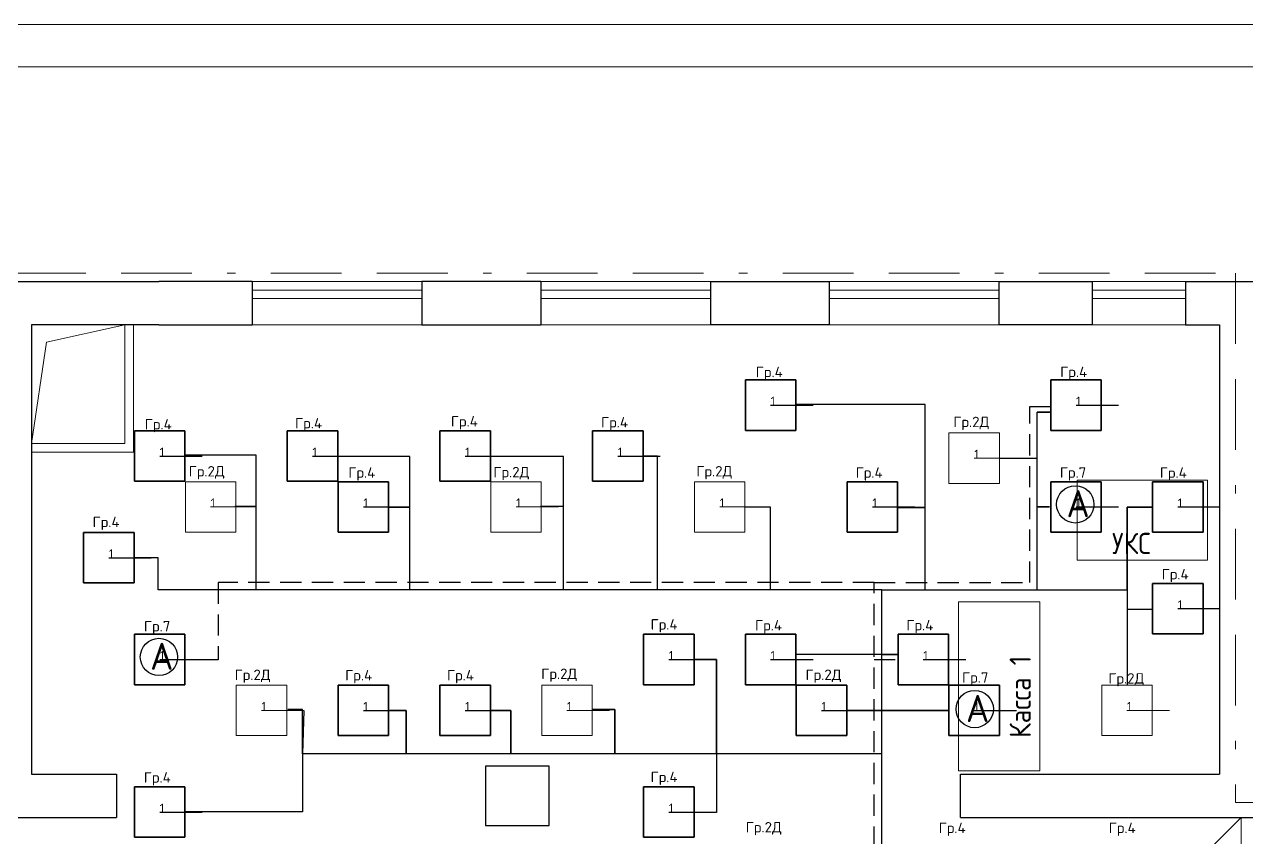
# Model space of a CAD drawing. Header units: metres. Extents: x -472 to 201, y -446 to -235.
# Drawn here: x -92.82 to -78.41, y -322.43 to -312.83 of the extents above; entities that cross this region are included whole.
import ezdxf

# ---------------------------------------------------------------- set-up
doc = ezdxf.new("R2010")
doc.units = ezdxf.units.M
doc.header["$MEASUREMENT"] = 0
doc.linetypes.add('( Border )', pattern=[1.751, 0.5, -0.25, 0.5, -0.25, 0.001, -0.25])
doc.linetypes.add('( Hidden )', pattern=[0.375, 0.25, -0.125])
for name, color, linetype, lineweight in [('_Электрика', 7, 'Continuous', 15), ('Level 50', 7, 'Continuous', 0), ('Level 63', 7, 'Continuous', 0)]:
    doc.layers.add(name, color=color, linetype=linetype, lineweight=lineweight)
for name, color, linetype in [('_ЭлектрикаОбъектыАнтоции', 7, 'Continuous'), ('DLXLUM', 220, 'Continuous'), ('DLXLUMEX', 220, 'Continuous')]:
    doc.layers.add(name, color=color, linetype=linetype)
doc.styles.add('GOSI', font='GENISO.ttf', dxfattribs={"height": 0.25})
doc.styles.get("Standard").update_dxf_attribs({"font": 'txt.shx'})

# ---------------------------------------------------------------- blocks, each defined once
blk = doc.blocks.new('*U168')
for p, q in [((297.5, 297.5), (-297.5, 297.5)), ((-297.5, 297.5), (-297.5, -297.5)), ((-297.5, 297.5), (-297.5, -297.5)), ((-297.5, -297.5), (-297.5, 297.5)), ((-297.5, 297.5), (-297.5, 297.5)), ((297.5, 297.5), (-297.5, 297.5)), ((-297.5, 297.5), (-297.5, 297.5)), ((-297.5, 297.5), (297.5, 297.5)), ((-297.5, -297.5), (-297.5, 297.5)), ((-297.5, 297.5), (297.5, 297.5)), ((297.5, -297.5), (297.5, 297.5)), ((297.5, 297.5), (297.5, 297.5)), ((297.5, -297.5), (297.5, 297.5)), ((297.5, 297.5), (297.5, 297.5)), ((297.5, 297.5), (297.5, -297.5)), ((297.5, 297.5), (297.5, -297.5)), ((-297.5, -297.5), (297.5, -297.5)), ((-297.5, -297.5), (-297.5, -297.5)), ((-297.5, -297.5), (297.5, -297.5)), ((297.5, -297.5), (-297.5, -297.5)), ((-297.5, -297.5), (-297.5, -297.5)), ((297.5, -297.5), (-297.5, -297.5)), ((297.5, -297.5), (297.5, -297.5)), ((297.5, -297.5), (297.5, -297.5))]:
    blk.add_line(p, q)
at = {"color": 1}
blk.add_line((0, 0), (500, 0), dxfattribs=at)
at = {"layer": 'DLXLUMEX', "color": 7}
blk.add_text('1', height=100, dxfattribs=at).set_placement((0, 0))
blk = doc.blocks.new('*U169')
for p, q in [((297.5, 297.5), (-297.5, 297.5)), ((-297.5, 297.5), (-297.5, -297.5)), ((-297.5, 297.5), (-297.5, -297.5)), ((-297.5, -297.5), (-297.5, 297.5)), ((-297.5, 297.5), (-297.5, 297.5)), ((297.5, 297.5), (-297.5, 297.5)), ((-297.5, 297.5), (-297.5, 297.5)), ((-297.5, 297.5), (297.5, 297.5)), ((-297.5, -297.5), (-297.5, 297.5)), ((-297.5, 297.5), (297.5, 297.5)), ((297.5, -297.5), (297.5, 297.5)), ((297.5, 297.5), (297.5, 297.5)), ((297.5, -297.5), (297.5, 297.5)), ((297.5, 297.5), (297.5, 297.5)), ((297.5, 297.5), (297.5, -297.5)), ((297.5, 297.5), (297.5, -297.5)), ((-297.5, -297.5), (297.5, -297.5)), ((-297.5, -297.5), (-297.5, -297.5)), ((-297.5, -297.5), (297.5, -297.5)), ((297.5, -297.5), (-297.5, -297.5)), ((-297.5, -297.5), (-297.5, -297.5)), ((297.5, -297.5), (-297.5, -297.5)), ((297.5, -297.5), (297.5, -297.5)), ((297.5, -297.5), (297.5, -297.5))]:
    blk.add_line(p, q)
at = {"color": 1}
blk.add_line((0, 0), (500, 0), dxfattribs=at)
at = {"layer": 'DLXLUMEX', "color": 7}
blk.add_text('1', height=100, dxfattribs=at).set_placement((0, 0))
blk = doc.blocks.new('*U170')
for p, q in [((297.5, 297.5), (-297.5, 297.5)), ((-297.5, 297.5), (-297.5, -297.5)), ((-297.5, 297.5), (-297.5, -297.5)), ((-297.5, -297.5), (-297.5, 297.5)), ((-297.5, 297.5), (-297.5, 297.5)), ((297.5, 297.5), (-297.5, 297.5)), ((-297.5, 297.5), (-297.5, 297.5)), ((-297.5, 297.5), (297.5, 297.5)), ((-297.5, -297.5), (-297.5, 297.5)), ((-297.5, 297.5), (297.5, 297.5)), ((297.5, -297.5), (297.5, 297.5)), ((297.5, 297.5), (297.5, 297.5)), ((297.5, -297.5), (297.5, 297.5)), ((297.5, 297.5), (297.5, 297.5)), ((297.5, 297.5), (297.5, -297.5)), ((297.5, 297.5), (297.5, -297.5)), ((-297.5, -297.5), (297.5, -297.5)), ((-297.5, -297.5), (-297.5, -297.5)), ((-297.5, -297.5), (297.5, -297.5)), ((297.5, -297.5), (-297.5, -297.5)), ((-297.5, -297.5), (-297.5, -297.5)), ((297.5, -297.5), (-297.5, -297.5)), ((297.5, -297.5), (297.5, -297.5)), ((297.5, -297.5), (297.5, -297.5))]:
    blk.add_line(p, q)
at = {"color": 1}
blk.add_line((0, 0), (500, 0), dxfattribs=at)
at = {"layer": 'DLXLUMEX', "color": 7}
blk.add_text('1', height=100, dxfattribs=at).set_placement((0, 0))
blk = doc.blocks.new('*U171')
for p, q in [((297.5, 297.5), (-297.5, 297.5)), ((-297.5, 297.5), (-297.5, -297.5)), ((-297.5, 297.5), (-297.5, -297.5)), ((-297.5, -297.5), (-297.5, 297.5)), ((-297.5, 297.5), (-297.5, 297.5)), ((297.5, 297.5), (-297.5, 297.5)), ((-297.5, 297.5), (-297.5, 297.5)), ((-297.5, 297.5), (297.5, 297.5)), ((-297.5, -297.5), (-297.5, 297.5)), ((-297.5, 297.5), (297.5, 297.5)), ((297.5, -297.5), (297.5, 297.5)), ((297.5, 297.5), (297.5, 297.5)), ((297.5, -297.5), (297.5, 297.5)), ((297.5, 297.5), (297.5, 297.5)), ((297.5, 297.5), (297.5, -297.5)), ((297.5, 297.5), (297.5, -297.5)), ((-297.5, -297.5), (297.5, -297.5)), ((-297.5, -297.5), (-297.5, -297.5)), ((-297.5, -297.5), (297.5, -297.5)), ((297.5, -297.5), (-297.5, -297.5)), ((-297.5, -297.5), (-297.5, -297.5)), ((297.5, -297.5), (-297.5, -297.5)), ((297.5, -297.5), (297.5, -297.5)), ((297.5, -297.5), (297.5, -297.5))]:
    blk.add_line(p, q)
at = {"color": 1}
blk.add_line((0, 0), (500, 0), dxfattribs=at)
at = {"layer": 'DLXLUMEX', "color": 7}
blk.add_text('1', height=100, dxfattribs=at).set_placement((0, 0))
blk = doc.blocks.new('*U172')
for p, q in [((297.5, 297.5), (-297.5, 297.5)), ((-297.5, 297.5), (-297.5, -297.5)), ((-297.5, 297.5), (-297.5, -297.5)), ((-297.5, -297.5), (-297.5, 297.5)), ((-297.5, 297.5), (-297.5, 297.5)), ((297.5, 297.5), (-297.5, 297.5)), ((-297.5, 297.5), (-297.5, 297.5)), ((-297.5, 297.5), (297.5, 297.5)), ((-297.5, -297.5), (-297.5, 297.5)), ((-297.5, 297.5), (297.5, 297.5)), ((297.5, -297.5), (297.5, 297.5)), ((297.5, 297.5), (297.5, 297.5)), ((297.5, -297.5), (297.5, 297.5)), ((297.5, 297.5), (297.5, 297.5)), ((297.5, 297.5), (297.5, -297.5)), ((297.5, 297.5), (297.5, -297.5)), ((-297.5, -297.5), (297.5, -297.5)), ((-297.5, -297.5), (-297.5, -297.5)), ((-297.5, -297.5), (297.5, -297.5)), ((297.5, -297.5), (-297.5, -297.5)), ((-297.5, -297.5), (-297.5, -297.5)), ((297.5, -297.5), (-297.5, -297.5)), ((297.5, -297.5), (297.5, -297.5)), ((297.5, -297.5), (297.5, -297.5))]:
    blk.add_line(p, q)
at = {"color": 1}
blk.add_line((0, 0), (500, 0), dxfattribs=at)
at = {"layer": 'DLXLUMEX', "color": 7}
blk.add_text('1', height=100, dxfattribs=at).set_placement((0, 0))
blk = doc.blocks.new('*U173')
for p, q in [((297.5, 297.5), (-297.5, 297.5)), ((-297.5, 297.5), (-297.5, -297.5)), ((-297.5, 297.5), (-297.5, -297.5)), ((-297.5, -297.5), (-297.5, 297.5)), ((-297.5, 297.5), (-297.5, 297.5)), ((297.5, 297.5), (-297.5, 297.5)), ((-297.5, 297.5), (-297.5, 297.5)), ((-297.5, 297.5), (297.5, 297.5)), ((-297.5, -297.5), (-297.5, 297.5)), ((-297.5, 297.5), (297.5, 297.5)), ((297.5, -297.5), (297.5, 297.5)), ((297.5, 297.5), (297.5, 297.5)), ((297.5, -297.5), (297.5, 297.5)), ((297.5, 297.5), (297.5, 297.5)), ((297.5, 297.5), (297.5, -297.5)), ((297.5, 297.5), (297.5, -297.5)), ((-297.5, -297.5), (297.5, -297.5)), ((-297.5, -297.5), (-297.5, -297.5)), ((-297.5, -297.5), (297.5, -297.5)), ((297.5, -297.5), (-297.5, -297.5)), ((-297.5, -297.5), (-297.5, -297.5)), ((297.5, -297.5), (-297.5, -297.5)), ((297.5, -297.5), (297.5, -297.5)), ((297.5, -297.5), (297.5, -297.5))]:
    blk.add_line(p, q)
at = {"color": 1}
blk.add_line((0, 0), (500, 0), dxfattribs=at)
at = {"layer": 'DLXLUMEX', "color": 7}
blk.add_text('1', height=100, dxfattribs=at).set_placement((0, 0))
blk = doc.blocks.new('*U174')
for p, q in [((297.5, 297.5), (-297.5, 297.5)), ((-297.5, 297.5), (-297.5, -297.5)), ((-297.5, 297.5), (-297.5, -297.5)), ((-297.5, -297.5), (-297.5, 297.5)), ((-297.5, 297.5), (-297.5, 297.5)), ((297.5, 297.5), (-297.5, 297.5)), ((-297.5, 297.5), (-297.5, 297.5)), ((-297.5, 297.5), (297.5, 297.5)), ((-297.5, -297.5), (-297.5, 297.5)), ((-297.5, 297.5), (297.5, 297.5)), ((297.5, -297.5), (297.5, 297.5)), ((297.5, 297.5), (297.5, 297.5)), ((297.5, -297.5), (297.5, 297.5)), ((297.5, 297.5), (297.5, 297.5)), ((297.5, 297.5), (297.5, -297.5)), ((297.5, 297.5), (297.5, -297.5)), ((-297.5, -297.5), (297.5, -297.5)), ((-297.5, -297.5), (-297.5, -297.5)), ((-297.5, -297.5), (297.5, -297.5)), ((297.5, -297.5), (-297.5, -297.5)), ((-297.5, -297.5), (-297.5, -297.5)), ((297.5, -297.5), (-297.5, -297.5)), ((297.5, -297.5), (297.5, -297.5)), ((297.5, -297.5), (297.5, -297.5))]:
    blk.add_line(p, q)
at = {"color": 1}
blk.add_line((0, 0), (500, 0), dxfattribs=at)
at = {"layer": 'DLXLUMEX', "color": 7}
blk.add_text('1', height=100, dxfattribs=at).set_placement((0, 0))
blk = doc.blocks.new('*U175')
for p, q in [((297.5, 297.5), (-297.5, 297.5)), ((-297.5, 297.5), (-297.5, -297.5)), ((-297.5, 297.5), (-297.5, -297.5)), ((-297.5, -297.5), (-297.5, 297.5)), ((-297.5, 297.5), (-297.5, 297.5)), ((297.5, 297.5), (-297.5, 297.5)), ((-297.5, 297.5), (-297.5, 297.5)), ((-297.5, 297.5), (297.5, 297.5)), ((-297.5, -297.5), (-297.5, 297.5)), ((-297.5, 297.5), (297.5, 297.5)), ((297.5, -297.5), (297.5, 297.5)), ((297.5, 297.5), (297.5, 297.5)), ((297.5, -297.5), (297.5, 297.5)), ((297.5, 297.5), (297.5, 297.5)), ((297.5, 297.5), (297.5, -297.5)), ((297.5, 297.5), (297.5, -297.5)), ((-297.5, -297.5), (297.5, -297.5)), ((-297.5, -297.5), (-297.5, -297.5)), ((-297.5, -297.5), (297.5, -297.5)), ((297.5, -297.5), (-297.5, -297.5)), ((-297.5, -297.5), (-297.5, -297.5)), ((297.5, -297.5), (-297.5, -297.5)), ((297.5, -297.5), (297.5, -297.5)), ((297.5, -297.5), (297.5, -297.5))]:
    blk.add_line(p, q)
at = {"color": 1}
blk.add_line((0, 0), (500, 0), dxfattribs=at)
at = {"layer": 'DLXLUMEX', "color": 7}
blk.add_text('1', height=100, dxfattribs=at).set_placement((0, 0))
blk = doc.blocks.new('*U177')
for p, q in [((297.5, 297.5), (-297.5, 297.5)), ((-297.5, 297.5), (-297.5, -297.5)), ((-297.5, 297.5), (-297.5, -297.5)), ((-297.5, -297.5), (-297.5, 297.5)), ((-297.5, 297.5), (-297.5, 297.5)), ((297.5, 297.5), (-297.5, 297.5)), ((-297.5, 297.5), (-297.5, 297.5)), ((-297.5, 297.5), (297.5, 297.5)), ((-297.5, -297.5), (-297.5, 297.5)), ((-297.5, 297.5), (297.5, 297.5)), ((297.5, -297.5), (297.5, 297.5)), ((297.5, 297.5), (297.5, 297.5)), ((297.5, -297.5), (297.5, 297.5)), ((297.5, 297.5), (297.5, 297.5)), ((297.5, 297.5), (297.5, -297.5)), ((297.5, 297.5), (297.5, -297.5)), ((-297.5, -297.5), (297.5, -297.5)), ((-297.5, -297.5), (-297.5, -297.5)), ((-297.5, -297.5), (297.5, -297.5)), ((297.5, -297.5), (-297.5, -297.5)), ((-297.5, -297.5), (-297.5, -297.5)), ((297.5, -297.5), (-297.5, -297.5)), ((297.5, -297.5), (297.5, -297.5)), ((297.5, -297.5), (297.5, -297.5))]:
    blk.add_line(p, q)
at = {"color": 1}
blk.add_line((0, 0), (500, 0), dxfattribs=at)
at = {"layer": 'DLXLUMEX', "color": 7}
blk.add_text('1', height=100, dxfattribs=at).set_placement((0, 0))
blk = doc.blocks.new('*U178')
for p, q in [((297.5, 297.5), (-297.5, 297.5)), ((-297.5, 297.5), (-297.5, -297.5)), ((-297.5, 297.5), (-297.5, -297.5)), ((-297.5, -297.5), (-297.5, 297.5)), ((-297.5, 297.5), (-297.5, 297.5)), ((297.5, 297.5), (-297.5, 297.5)), ((-297.5, 297.5), (-297.5, 297.5)), ((-297.5, 297.5), (297.5, 297.5)), ((-297.5, -297.5), (-297.5, 297.5)), ((-297.5, 297.5), (297.5, 297.5)), ((297.5, -297.5), (297.5, 297.5)), ((297.5, 297.5), (297.5, 297.5)), ((297.5, -297.5), (297.5, 297.5)), ((297.5, 297.5), (297.5, 297.5)), ((297.5, 297.5), (297.5, -297.5)), ((297.5, 297.5), (297.5, -297.5)), ((-297.5, -297.5), (297.5, -297.5)), ((-297.5, -297.5), (-297.5, -297.5)), ((-297.5, -297.5), (297.5, -297.5)), ((297.5, -297.5), (-297.5, -297.5)), ((-297.5, -297.5), (-297.5, -297.5)), ((297.5, -297.5), (-297.5, -297.5)), ((297.5, -297.5), (297.5, -297.5)), ((297.5, -297.5), (297.5, -297.5))]:
    blk.add_line(p, q)
at = {"color": 1}
blk.add_line((0, 0), (500, 0), dxfattribs=at)
at = {"layer": 'DLXLUMEX', "color": 7}
blk.add_text('1', height=100, dxfattribs=at).set_placement((0, 0))
blk = doc.blocks.new('*U180')
for p, q in [((297.5, 297.5), (-297.5, 297.5)), ((-297.5, 297.5), (-297.5, -297.5)), ((-297.5, 297.5), (-297.5, -297.5)), ((-297.5, -297.5), (-297.5, 297.5)), ((-297.5, 297.5), (-297.5, 297.5)), ((297.5, 297.5), (-297.5, 297.5)), ((-297.5, 297.5), (-297.5, 297.5)), ((-297.5, 297.5), (297.5, 297.5)), ((-297.5, -297.5), (-297.5, 297.5)), ((-297.5, 297.5), (297.5, 297.5)), ((297.5, -297.5), (297.5, 297.5)), ((297.5, 297.5), (297.5, 297.5)), ((297.5, -297.5), (297.5, 297.5)), ((297.5, 297.5), (297.5, 297.5)), ((297.5, 297.5), (297.5, -297.5)), ((297.5, 297.5), (297.5, -297.5)), ((-297.5, -297.5), (297.5, -297.5)), ((-297.5, -297.5), (-297.5, -297.5)), ((-297.5, -297.5), (297.5, -297.5)), ((297.5, -297.5), (-297.5, -297.5)), ((-297.5, -297.5), (-297.5, -297.5)), ((297.5, -297.5), (-297.5, -297.5)), ((297.5, -297.5), (297.5, -297.5)), ((297.5, -297.5), (297.5, -297.5))]:
    blk.add_line(p, q)
at = {"color": 1}
blk.add_line((0, 0), (500, 0), dxfattribs=at)
at = {"layer": 'DLXLUMEX', "color": 7}
blk.add_text('1', height=100, dxfattribs=at).set_placement((0, 0))
blk = doc.blocks.new('*U181')
for p, q in [((297.5, 297.5), (-297.5, 297.5)), ((-297.5, 297.5), (-297.5, -297.5)), ((-297.5, 297.5), (-297.5, -297.5)), ((-297.5, -297.5), (-297.5, 297.5)), ((-297.5, 297.5), (-297.5, 297.5)), ((297.5, 297.5), (-297.5, 297.5)), ((-297.5, 297.5), (-297.5, 297.5)), ((-297.5, 297.5), (297.5, 297.5)), ((-297.5, -297.5), (-297.5, 297.5)), ((-297.5, 297.5), (297.5, 297.5)), ((297.5, -297.5), (297.5, 297.5)), ((297.5, 297.5), (297.5, 297.5)), ((297.5, -297.5), (297.5, 297.5)), ((297.5, 297.5), (297.5, 297.5)), ((297.5, 297.5), (297.5, -297.5)), ((297.5, 297.5), (297.5, -297.5)), ((-297.5, -297.5), (297.5, -297.5)), ((-297.5, -297.5), (-297.5, -297.5)), ((-297.5, -297.5), (297.5, -297.5)), ((297.5, -297.5), (-297.5, -297.5)), ((-297.5, -297.5), (-297.5, -297.5)), ((297.5, -297.5), (-297.5, -297.5)), ((297.5, -297.5), (297.5, -297.5)), ((297.5, -297.5), (297.5, -297.5))]:
    blk.add_line(p, q)
at = {"color": 1}
blk.add_line((0, 0), (500, 0), dxfattribs=at)
at = {"layer": 'DLXLUMEX', "color": 7}
blk.add_text('1', height=100, dxfattribs=at).set_placement((0, 0))
blk = doc.blocks.new('*U182')
for p, q in [((297.5, 297.5), (-297.5, 297.5)), ((-297.5, 297.5), (-297.5, -297.5)), ((-297.5, 297.5), (-297.5, -297.5)), ((-297.5, -297.5), (-297.5, 297.5)), ((-297.5, 297.5), (-297.5, 297.5)), ((297.5, 297.5), (-297.5, 297.5)), ((-297.5, 297.5), (-297.5, 297.5)), ((-297.5, 297.5), (297.5, 297.5)), ((-297.5, -297.5), (-297.5, 297.5)), ((-297.5, 297.5), (297.5, 297.5)), ((297.5, -297.5), (297.5, 297.5)), ((297.5, 297.5), (297.5, 297.5)), ((297.5, -297.5), (297.5, 297.5)), ((297.5, 297.5), (297.5, 297.5)), ((297.5, 297.5), (297.5, -297.5)), ((297.5, 297.5), (297.5, -297.5)), ((-297.5, -297.5), (297.5, -297.5)), ((-297.5, -297.5), (-297.5, -297.5)), ((-297.5, -297.5), (297.5, -297.5)), ((297.5, -297.5), (-297.5, -297.5)), ((-297.5, -297.5), (-297.5, -297.5)), ((297.5, -297.5), (-297.5, -297.5)), ((297.5, -297.5), (297.5, -297.5)), ((297.5, -297.5), (297.5, -297.5))]:
    blk.add_line(p, q)
at = {"color": 1}
blk.add_line((0, 0), (500, 0), dxfattribs=at)
at = {"layer": 'DLXLUMEX', "color": 7}
blk.add_text('1', height=100, dxfattribs=at).set_placement((0, 0))
blk = doc.blocks.new('*U183')
for p, q in [((297.5, 297.5), (-297.5, 297.5)), ((-297.5, 297.5), (-297.5, -297.5)), ((-297.5, 297.5), (-297.5, -297.5)), ((-297.5, -297.5), (-297.5, 297.5)), ((-297.5, 297.5), (-297.5, 297.5)), ((297.5, 297.5), (-297.5, 297.5)), ((-297.5, 297.5), (-297.5, 297.5)), ((-297.5, 297.5), (297.5, 297.5)), ((-297.5, -297.5), (-297.5, 297.5)), ((-297.5, 297.5), (297.5, 297.5)), ((297.5, -297.5), (297.5, 297.5)), ((297.5, 297.5), (297.5, 297.5)), ((297.5, -297.5), (297.5, 297.5)), ((297.5, 297.5), (297.5, 297.5)), ((297.5, 297.5), (297.5, -297.5)), ((297.5, 297.5), (297.5, -297.5)), ((-297.5, -297.5), (297.5, -297.5)), ((-297.5, -297.5), (-297.5, -297.5)), ((-297.5, -297.5), (297.5, -297.5)), ((297.5, -297.5), (-297.5, -297.5)), ((-297.5, -297.5), (-297.5, -297.5)), ((297.5, -297.5), (-297.5, -297.5)), ((297.5, -297.5), (297.5, -297.5)), ((297.5, -297.5), (297.5, -297.5))]:
    blk.add_line(p, q)
at = {"color": 1}
blk.add_line((0, 0), (500, 0), dxfattribs=at)
at = {"layer": 'DLXLUMEX', "color": 7}
blk.add_text('1', height=100, dxfattribs=at).set_placement((0, 0))
blk = doc.blocks.new('*U185')
for p, q in [((297.5, 297.5), (-297.5, 297.5)), ((-297.5, 297.5), (-297.5, -297.5)), ((-297.5, 297.5), (-297.5, -297.5)), ((-297.5, -297.5), (-297.5, 297.5)), ((-297.5, 297.5), (-297.5, 297.5)), ((297.5, 297.5), (-297.5, 297.5)), ((-297.5, 297.5), (-297.5, 297.5)), ((-297.5, 297.5), (297.5, 297.5)), ((-297.5, -297.5), (-297.5, 297.5)), ((-297.5, 297.5), (297.5, 297.5)), ((297.5, -297.5), (297.5, 297.5)), ((297.5, 297.5), (297.5, 297.5)), ((297.5, -297.5), (297.5, 297.5)), ((297.5, 297.5), (297.5, 297.5)), ((297.5, 297.5), (297.5, -297.5)), ((297.5, 297.5), (297.5, -297.5)), ((-297.5, -297.5), (297.5, -297.5)), ((-297.5, -297.5), (-297.5, -297.5)), ((-297.5, -297.5), (297.5, -297.5)), ((297.5, -297.5), (-297.5, -297.5)), ((-297.5, -297.5), (-297.5, -297.5)), ((297.5, -297.5), (-297.5, -297.5)), ((297.5, -297.5), (297.5, -297.5)), ((297.5, -297.5), (297.5, -297.5))]:
    blk.add_line(p, q)
at = {"color": 1}
blk.add_line((0, 0), (500, 0), dxfattribs=at)
at = {"layer": 'DLXLUMEX', "color": 7}
blk.add_text('1', height=100, dxfattribs=at).set_placement((0, 0))
blk = doc.blocks.new('*U186')
for p, q in [((297.5, 297.5), (-297.5, 297.5)), ((-297.5, 297.5), (-297.5, -297.5)), ((-297.5, 297.5), (-297.5, -297.5)), ((-297.5, -297.5), (-297.5, 297.5)), ((-297.5, 297.5), (-297.5, 297.5)), ((297.5, 297.5), (-297.5, 297.5)), ((-297.5, 297.5), (-297.5, 297.5)), ((-297.5, 297.5), (297.5, 297.5)), ((-297.5, -297.5), (-297.5, 297.5)), ((-297.5, 297.5), (297.5, 297.5)), ((297.5, -297.5), (297.5, 297.5)), ((297.5, 297.5), (297.5, 297.5)), ((297.5, -297.5), (297.5, 297.5)), ((297.5, 297.5), (297.5, 297.5)), ((297.5, 297.5), (297.5, -297.5)), ((297.5, 297.5), (297.5, -297.5)), ((-297.5, -297.5), (297.5, -297.5)), ((-297.5, -297.5), (-297.5, -297.5)), ((-297.5, -297.5), (297.5, -297.5)), ((297.5, -297.5), (-297.5, -297.5)), ((-297.5, -297.5), (-297.5, -297.5)), ((297.5, -297.5), (-297.5, -297.5)), ((297.5, -297.5), (297.5, -297.5)), ((297.5, -297.5), (297.5, -297.5))]:
    blk.add_line(p, q)
at = {"color": 1}
blk.add_line((0, 0), (500, 0), dxfattribs=at)
at = {"layer": 'DLXLUMEX', "color": 7}
blk.add_text('1', height=100, dxfattribs=at).set_placement((0, 0))
blk = doc.blocks.new('*U188')
for p, q in [((297.5, 297.5), (-297.5, 297.5)), ((-297.5, 297.5), (-297.5, -297.5)), ((-297.5, 297.5), (-297.5, -297.5)), ((-297.5, -297.5), (-297.5, 297.5)), ((-297.5, 297.5), (-297.5, 297.5)), ((297.5, 297.5), (-297.5, 297.5)), ((-297.5, 297.5), (-297.5, 297.5)), ((-297.5, 297.5), (297.5, 297.5)), ((-297.5, -297.5), (-297.5, 297.5)), ((-297.5, 297.5), (297.5, 297.5)), ((297.5, -297.5), (297.5, 297.5)), ((297.5, 297.5), (297.5, 297.5)), ((297.5, -297.5), (297.5, 297.5)), ((297.5, 297.5), (297.5, 297.5)), ((297.5, 297.5), (297.5, -297.5)), ((297.5, 297.5), (297.5, -297.5)), ((-297.5, -297.5), (297.5, -297.5)), ((-297.5, -297.5), (-297.5, -297.5)), ((-297.5, -297.5), (297.5, -297.5)), ((297.5, -297.5), (-297.5, -297.5)), ((-297.5, -297.5), (-297.5, -297.5)), ((297.5, -297.5), (-297.5, -297.5)), ((297.5, -297.5), (297.5, -297.5)), ((297.5, -297.5), (297.5, -297.5))]:
    blk.add_line(p, q)
at = {"color": 1}
blk.add_line((0, 0), (500, 0), dxfattribs=at)
at = {"layer": 'DLXLUMEX', "color": 7}
blk.add_text('1', height=100, dxfattribs=at).set_placement((0, 0))
blk = doc.blocks.new('*U189')
for p, q in [((297.5, 297.5), (-297.5, 297.5)), ((-297.5, 297.5), (-297.5, -297.5)), ((-297.5, 297.5), (-297.5, -297.5)), ((-297.5, -297.5), (-297.5, 297.5)), ((-297.5, 297.5), (-297.5, 297.5)), ((297.5, 297.5), (-297.5, 297.5)), ((-297.5, 297.5), (-297.5, 297.5)), ((-297.5, 297.5), (297.5, 297.5)), ((-297.5, -297.5), (-297.5, 297.5)), ((-297.5, 297.5), (297.5, 297.5)), ((297.5, -297.5), (297.5, 297.5)), ((297.5, 297.5), (297.5, 297.5)), ((297.5, -297.5), (297.5, 297.5)), ((297.5, 297.5), (297.5, 297.5)), ((297.5, 297.5), (297.5, -297.5)), ((297.5, 297.5), (297.5, -297.5)), ((-297.5, -297.5), (297.5, -297.5)), ((-297.5, -297.5), (-297.5, -297.5)), ((-297.5, -297.5), (297.5, -297.5)), ((297.5, -297.5), (-297.5, -297.5)), ((-297.5, -297.5), (-297.5, -297.5)), ((297.5, -297.5), (-297.5, -297.5)), ((297.5, -297.5), (297.5, -297.5)), ((297.5, -297.5), (297.5, -297.5))]:
    blk.add_line(p, q)
at = {"color": 1}
blk.add_line((0, 0), (500, 0), dxfattribs=at)
at = {"layer": 'DLXLUMEX', "color": 7}
blk.add_text('1', height=100, dxfattribs=at).set_placement((0, 0))
blk = doc.blocks.new('*U194')
for p, q in [((297.5, 297.5), (-297.5, 297.5)), ((-297.5, 297.5), (-297.5, -297.5)), ((-297.5, 297.5), (-297.5, -297.5)), ((-297.5, -297.5), (-297.5, 297.5)), ((-297.5, 297.5), (-297.5, 297.5)), ((297.5, 297.5), (-297.5, 297.5)), ((-297.5, 297.5), (-297.5, 297.5)), ((-297.5, 297.5), (297.5, 297.5)), ((-297.5, -297.5), (-297.5, 297.5)), ((-297.5, 297.5), (297.5, 297.5)), ((297.5, -297.5), (297.5, 297.5)), ((297.5, 297.5), (297.5, 297.5)), ((297.5, -297.5), (297.5, 297.5)), ((297.5, 297.5), (297.5, 297.5)), ((297.5, 297.5), (297.5, -297.5)), ((297.5, 297.5), (297.5, -297.5)), ((-297.5, -297.5), (297.5, -297.5)), ((-297.5, -297.5), (-297.5, -297.5)), ((-297.5, -297.5), (297.5, -297.5)), ((297.5, -297.5), (-297.5, -297.5)), ((-297.5, -297.5), (-297.5, -297.5)), ((297.5, -297.5), (-297.5, -297.5)), ((297.5, -297.5), (297.5, -297.5)), ((297.5, -297.5), (297.5, -297.5))]:
    blk.add_line(p, q)
at = {"color": 1}
blk.add_line((0, 0), (500, 0), dxfattribs=at)
at = {"layer": 'DLXLUMEX', "color": 7}
blk.add_text('1', height=100, dxfattribs=at).set_placement((0, 0))
blk = doc.blocks.new('*U195')
for p, q in [((297.5, 297.5), (-297.5, 297.5)), ((-297.5, 297.5), (-297.5, -297.5)), ((-297.5, 297.5), (-297.5, -297.5)), ((-297.5, -297.5), (-297.5, 297.5)), ((-297.5, 297.5), (-297.5, 297.5)), ((297.5, 297.5), (-297.5, 297.5)), ((-297.5, 297.5), (-297.5, 297.5)), ((-297.5, 297.5), (297.5, 297.5)), ((-297.5, -297.5), (-297.5, 297.5)), ((-297.5, 297.5), (297.5, 297.5)), ((297.5, -297.5), (297.5, 297.5)), ((297.5, 297.5), (297.5, 297.5)), ((297.5, -297.5), (297.5, 297.5)), ((297.5, 297.5), (297.5, 297.5)), ((297.5, 297.5), (297.5, -297.5)), ((297.5, 297.5), (297.5, -297.5)), ((-297.5, -297.5), (297.5, -297.5)), ((-297.5, -297.5), (-297.5, -297.5)), ((-297.5, -297.5), (297.5, -297.5)), ((297.5, -297.5), (-297.5, -297.5)), ((-297.5, -297.5), (-297.5, -297.5)), ((297.5, -297.5), (-297.5, -297.5)), ((297.5, -297.5), (297.5, -297.5)), ((297.5, -297.5), (297.5, -297.5))]:
    blk.add_line(p, q)
at = {"color": 1}
blk.add_line((0, 0), (500, 0), dxfattribs=at)
at = {"layer": 'DLXLUMEX', "color": 7}
blk.add_text('1', height=100, dxfattribs=at).set_placement((0, 0))
blk = doc.blocks.new('*U196')
for p, q in [((297.5, 297.5), (-297.5, 297.5)), ((-297.5, 297.5), (-297.5, -297.5)), ((-297.5, 297.5), (-297.5, -297.5)), ((-297.5, -297.5), (-297.5, 297.5)), ((-297.5, 297.5), (-297.5, 297.5)), ((297.5, 297.5), (-297.5, 297.5)), ((-297.5, 297.5), (-297.5, 297.5)), ((-297.5, 297.5), (297.5, 297.5)), ((-297.5, -297.5), (-297.5, 297.5)), ((-297.5, 297.5), (297.5, 297.5)), ((297.5, -297.5), (297.5, 297.5)), ((297.5, 297.5), (297.5, 297.5)), ((297.5, -297.5), (297.5, 297.5)), ((297.5, 297.5), (297.5, 297.5)), ((297.5, 297.5), (297.5, -297.5)), ((297.5, 297.5), (297.5, -297.5)), ((-297.5, -297.5), (297.5, -297.5)), ((-297.5, -297.5), (-297.5, -297.5)), ((-297.5, -297.5), (297.5, -297.5)), ((297.5, -297.5), (-297.5, -297.5)), ((-297.5, -297.5), (-297.5, -297.5)), ((297.5, -297.5), (-297.5, -297.5)), ((297.5, -297.5), (297.5, -297.5)), ((297.5, -297.5), (297.5, -297.5))]:
    blk.add_line(p, q)
at = {"color": 1}
blk.add_line((0, 0), (500, 0), dxfattribs=at)
at = {"layer": 'DLXLUMEX', "color": 7}
blk.add_text('1', height=100, dxfattribs=at).set_placement((0, 0))
blk = doc.blocks.new('*U197')
for p, q in [((297.5, 297.5), (-297.5, 297.5)), ((-297.5, 297.5), (-297.5, -297.5)), ((-297.5, 297.5), (-297.5, -297.5)), ((-297.5, -297.5), (-297.5, 297.5)), ((-297.5, 297.5), (-297.5, 297.5)), ((297.5, 297.5), (-297.5, 297.5)), ((-297.5, 297.5), (-297.5, 297.5)), ((-297.5, 297.5), (297.5, 297.5)), ((-297.5, -297.5), (-297.5, 297.5)), ((-297.5, 297.5), (297.5, 297.5)), ((297.5, -297.5), (297.5, 297.5)), ((297.5, 297.5), (297.5, 297.5)), ((297.5, -297.5), (297.5, 297.5)), ((297.5, 297.5), (297.5, 297.5)), ((297.5, 297.5), (297.5, -297.5)), ((297.5, 297.5), (297.5, -297.5)), ((-297.5, -297.5), (297.5, -297.5)), ((-297.5, -297.5), (-297.5, -297.5)), ((-297.5, -297.5), (297.5, -297.5)), ((297.5, -297.5), (-297.5, -297.5)), ((-297.5, -297.5), (-297.5, -297.5)), ((297.5, -297.5), (-297.5, -297.5)), ((297.5, -297.5), (297.5, -297.5)), ((297.5, -297.5), (297.5, -297.5))]:
    blk.add_line(p, q)
at = {"color": 1}
blk.add_line((0, 0), (500, 0), dxfattribs=at)
at = {"layer": 'DLXLUMEX', "color": 7}
blk.add_text('1', height=100, dxfattribs=at).set_placement((0, 0))
blk = doc.blocks.new('*U199')
for p, q in [((297.5, 297.5), (-297.5, 297.5)), ((-297.5, 297.5), (-297.5, -297.5)), ((-297.5, 297.5), (-297.5, -297.5)), ((-297.5, -297.5), (-297.5, 297.5)), ((-297.5, 297.5), (-297.5, 297.5)), ((297.5, 297.5), (-297.5, 297.5)), ((-297.5, 297.5), (-297.5, 297.5)), ((-297.5, 297.5), (297.5, 297.5)), ((-297.5, -297.5), (-297.5, 297.5)), ((-297.5, 297.5), (297.5, 297.5)), ((297.5, -297.5), (297.5, 297.5)), ((297.5, 297.5), (297.5, 297.5)), ((297.5, -297.5), (297.5, 297.5)), ((297.5, 297.5), (297.5, 297.5)), ((297.5, 297.5), (297.5, -297.5)), ((297.5, 297.5), (297.5, -297.5)), ((-297.5, -297.5), (297.5, -297.5)), ((-297.5, -297.5), (-297.5, -297.5)), ((-297.5, -297.5), (297.5, -297.5)), ((297.5, -297.5), (-297.5, -297.5)), ((-297.5, -297.5), (-297.5, -297.5)), ((297.5, -297.5), (-297.5, -297.5)), ((297.5, -297.5), (297.5, -297.5)), ((297.5, -297.5), (297.5, -297.5))]:
    blk.add_line(p, q)
at = {"color": 1}
blk.add_line((0, 0), (500, 0), dxfattribs=at)
at = {"layer": 'DLXLUMEX', "color": 7}
blk.add_text('1', height=100, dxfattribs=at).set_placement((0, 0))
blk = doc.blocks.new('*U200')
for p, q in [((297.5, 297.5), (-297.5, 297.5)), ((-297.5, 297.5), (-297.5, -297.5)), ((-297.5, 297.5), (-297.5, -297.5)), ((-297.5, -297.5), (-297.5, 297.5)), ((-297.5, 297.5), (-297.5, 297.5)), ((297.5, 297.5), (-297.5, 297.5)), ((-297.5, 297.5), (-297.5, 297.5)), ((-297.5, 297.5), (297.5, 297.5)), ((-297.5, -297.5), (-297.5, 297.5)), ((-297.5, 297.5), (297.5, 297.5)), ((297.5, -297.5), (297.5, 297.5)), ((297.5, 297.5), (297.5, 297.5)), ((297.5, -297.5), (297.5, 297.5)), ((297.5, 297.5), (297.5, 297.5)), ((297.5, 297.5), (297.5, -297.5)), ((297.5, 297.5), (297.5, -297.5)), ((-297.5, -297.5), (297.5, -297.5)), ((-297.5, -297.5), (-297.5, -297.5)), ((-297.5, -297.5), (297.5, -297.5)), ((297.5, -297.5), (-297.5, -297.5)), ((-297.5, -297.5), (-297.5, -297.5)), ((297.5, -297.5), (-297.5, -297.5)), ((297.5, -297.5), (297.5, -297.5)), ((297.5, -297.5), (297.5, -297.5))]:
    blk.add_line(p, q)
at = {"color": 1}
blk.add_line((0, 0), (500, 0), dxfattribs=at)
at = {"layer": 'DLXLUMEX', "color": 7}
blk.add_text('1', height=100, dxfattribs=at).set_placement((0, 0))
blk = doc.blocks.new('*U201')
for p, q in [((297.5, 297.5), (-297.5, 297.5)), ((-297.5, 297.5), (-297.5, -297.5)), ((-297.5, 297.5), (-297.5, -297.5)), ((-297.5, -297.5), (-297.5, 297.5)), ((-297.5, 297.5), (-297.5, 297.5)), ((297.5, 297.5), (-297.5, 297.5)), ((-297.5, 297.5), (-297.5, 297.5)), ((-297.5, 297.5), (297.5, 297.5)), ((-297.5, -297.5), (-297.5, 297.5)), ((-297.5, 297.5), (297.5, 297.5)), ((297.5, -297.5), (297.5, 297.5)), ((297.5, 297.5), (297.5, 297.5)), ((297.5, -297.5), (297.5, 297.5)), ((297.5, 297.5), (297.5, 297.5)), ((297.5, 297.5), (297.5, -297.5)), ((297.5, 297.5), (297.5, -297.5)), ((-297.5, -297.5), (297.5, -297.5)), ((-297.5, -297.5), (-297.5, -297.5)), ((-297.5, -297.5), (297.5, -297.5)), ((297.5, -297.5), (-297.5, -297.5)), ((-297.5, -297.5), (-297.5, -297.5)), ((297.5, -297.5), (-297.5, -297.5)), ((297.5, -297.5), (297.5, -297.5)), ((297.5, -297.5), (297.5, -297.5))]:
    blk.add_line(p, q)
at = {"color": 1}
blk.add_line((0, 0), (500, 0), dxfattribs=at)
at = {"layer": 'DLXLUMEX', "color": 7}
blk.add_text('1', height=100, dxfattribs=at).set_placement((0, 0))
blk = doc.blocks.new('*U26')
for p, q in [((297.5, 297.5), (-297.5, 297.5)), ((-297.5, 297.5), (-297.5, -297.5)), ((-297.5, 297.5), (-297.5, -297.5)), ((-297.5, -297.5), (-297.5, 297.5)), ((-297.5, 297.5), (-297.5, 297.5)), ((297.5, 297.5), (-297.5, 297.5)), ((-297.5, 297.5), (-297.5, 297.5)), ((-297.5, 297.5), (297.5, 297.5)), ((-297.5, -297.5), (-297.5, 297.5)), ((-297.5, 297.5), (297.5, 297.5)), ((297.5, -297.5), (297.5, 297.5)), ((297.5, 297.5), (297.5, 297.5)), ((297.5, -297.5), (297.5, 297.5)), ((297.5, 297.5), (297.5, 297.5)), ((297.5, 297.5), (297.5, -297.5)), ((297.5, 297.5), (297.5, -297.5)), ((-297.5, -297.5), (297.5, -297.5)), ((-297.5, -297.5), (-297.5, -297.5)), ((-297.5, -297.5), (297.5, -297.5)), ((297.5, -297.5), (-297.5, -297.5)), ((-297.5, -297.5), (-297.5, -297.5)), ((297.5, -297.5), (-297.5, -297.5)), ((297.5, -297.5), (297.5, -297.5)), ((297.5, -297.5), (297.5, -297.5))]:
    blk.add_line(p, q)
at = {"color": 1}
blk.add_line((0, 0), (500, 0), dxfattribs=at)
at = {"layer": 'DLXLUMEX', "color": 7}
blk.add_text('1', height=100, dxfattribs=at).set_placement((0, 0))
blk = doc.blocks.new('*U27')
for p, q in [((297.5, 297.5), (-297.5, 297.5)), ((-297.5, 297.5), (-297.5, -297.5)), ((-297.5, 297.5), (-297.5, -297.5)), ((-297.5, -297.5), (-297.5, 297.5)), ((-297.5, 297.5), (-297.5, 297.5)), ((297.5, 297.5), (-297.5, 297.5)), ((-297.5, 297.5), (-297.5, 297.5)), ((-297.5, 297.5), (297.5, 297.5)), ((-297.5, -297.5), (-297.5, 297.5)), ((-297.5, 297.5), (297.5, 297.5)), ((297.5, -297.5), (297.5, 297.5)), ((297.5, 297.5), (297.5, 297.5)), ((297.5, -297.5), (297.5, 297.5)), ((297.5, 297.5), (297.5, 297.5)), ((297.5, 297.5), (297.5, -297.5)), ((297.5, 297.5), (297.5, -297.5)), ((-297.5, -297.5), (297.5, -297.5)), ((-297.5, -297.5), (-297.5, -297.5)), ((-297.5, -297.5), (297.5, -297.5)), ((297.5, -297.5), (-297.5, -297.5)), ((-297.5, -297.5), (-297.5, -297.5)), ((297.5, -297.5), (-297.5, -297.5)), ((297.5, -297.5), (297.5, -297.5)), ((297.5, -297.5), (297.5, -297.5))]:
    blk.add_line(p, q)
at = {"color": 1}
blk.add_line((0, 0), (500, 0), dxfattribs=at)
at = {"layer": 'DLXLUMEX', "color": 7}
blk.add_text('1', height=100, dxfattribs=at).set_placement((0, 0))
blk = doc.blocks.new('*U28')
for p, q in [((297.5, 297.5), (-297.5, 297.5)), ((-297.5, 297.5), (-297.5, -297.5)), ((-297.5, 297.5), (-297.5, -297.5)), ((-297.5, -297.5), (-297.5, 297.5)), ((-297.5, 297.5), (-297.5, 297.5)), ((297.5, 297.5), (-297.5, 297.5)), ((-297.5, 297.5), (-297.5, 297.5)), ((-297.5, 297.5), (297.5, 297.5)), ((-297.5, -297.5), (-297.5, 297.5)), ((-297.5, 297.5), (297.5, 297.5)), ((297.5, -297.5), (297.5, 297.5)), ((297.5, 297.5), (297.5, 297.5)), ((297.5, -297.5), (297.5, 297.5)), ((297.5, 297.5), (297.5, 297.5)), ((297.5, 297.5), (297.5, -297.5)), ((297.5, 297.5), (297.5, -297.5)), ((-297.5, -297.5), (297.5, -297.5)), ((-297.5, -297.5), (-297.5, -297.5)), ((-297.5, -297.5), (297.5, -297.5)), ((297.5, -297.5), (-297.5, -297.5)), ((-297.5, -297.5), (-297.5, -297.5)), ((297.5, -297.5), (-297.5, -297.5)), ((297.5, -297.5), (297.5, -297.5)), ((297.5, -297.5), (297.5, -297.5))]:
    blk.add_line(p, q)
at = {"color": 1}
blk.add_line((0, 0), (500, 0), dxfattribs=at)
at = {"layer": 'DLXLUMEX', "color": 7}
blk.add_text('1', height=100, dxfattribs=at).set_placement((0, 0))
blk = doc.blocks.new('*U53')
for p, q in [((297.5, 297.5), (-297.5, 297.5)), ((-297.5, 297.5), (-297.5, -297.5)), ((-297.5, 297.5), (-297.5, -297.5)), ((-297.5, -297.5), (-297.5, 297.5)), ((-297.5, 297.5), (-297.5, 297.5)), ((297.5, 297.5), (-297.5, 297.5)), ((-297.5, 297.5), (-297.5, 297.5)), ((-297.5, 297.5), (297.5, 297.5)), ((-297.5, -297.5), (-297.5, 297.5)), ((-297.5, 297.5), (297.5, 297.5)), ((297.5, -297.5), (297.5, 297.5)), ((297.5, 297.5), (297.5, 297.5)), ((297.5, -297.5), (297.5, 297.5)), ((297.5, 297.5), (297.5, 297.5)), ((297.5, 297.5), (297.5, -297.5)), ((297.5, 297.5), (297.5, -297.5)), ((-297.5, -297.5), (297.5, -297.5)), ((-297.5, -297.5), (-297.5, -297.5)), ((-297.5, -297.5), (297.5, -297.5)), ((297.5, -297.5), (-297.5, -297.5)), ((-297.5, -297.5), (-297.5, -297.5)), ((297.5, -297.5), (-297.5, -297.5)), ((297.5, -297.5), (297.5, -297.5)), ((297.5, -297.5), (297.5, -297.5))]:
    blk.add_line(p, q)
at = {"color": 1}
blk.add_line((0, 0), (500, 0), dxfattribs=at)
at = {"layer": 'DLXLUMEX', "color": 7}
blk.add_text('1', height=100, dxfattribs=at).set_placement((0, 0))

msp = doc.modelspace()

# ---------------------------------------------------------------- linework, layer by layer
at = {"color": 7, "linetype": 'Continuous', "lineweight": 30}
for p, q in [((-93.614, -315.868), (-91.234, -315.868)), ((-90.134, -315.868), (-91.234, -315.868)), ((-90.134, -315.868), (-90.134, -316.378)), ((-88.134, -315.868), (-88.134, -316.378)), ((-86.734, -315.868), (-88.134, -315.868)), ((-86.734, -315.868), (-86.734, -316.378)), ((-84.734, -315.868), (-84.734, -316.378)), ((-84.734, -315.868), (-83.334, -315.868)), ((-83.334, -315.868), (-83.334, -316.378)), ((-81.334, -315.868), (-81.334, -316.378)), ((-81.334, -315.868), (-80.234, -315.868)), ((-80.234, -315.868), (-80.234, -316.378)), ((-79.134, -315.868), (-77.854, -315.868)), ((-79.134, -315.868), (-79.134, -316.378)), ((-92.734, -316.378), (-92.734, -321.678)), ((-91.234, -316.378), (-92.734, -316.378)), ((-91.234, -316.378), (-90.134, -316.378)), ((-88.134, -316.378), (-86.734, -316.378)), ((-83.334, -316.378), (-84.734, -316.378)), ((-80.234, -316.378), (-81.334, -316.378)), ((-79.134, -316.378), (-78.734, -316.378)), ((-78.734, -316.378), (-78.734, -321.678)), ((-92.734, -321.678), (-91.734, -321.678)), ((-91.734, -321.678), (-91.734, -322.188)), ((-81.784, -321.678), (-80.884, -321.678)), ((-81.784, -322.188), (-81.784, -321.678)), ((-80.884, -321.678), (-78.734, -321.678)), ((-96.994, -322.188), (-91.734, -322.188)), ((-81.784, -322.188), (-80.884, -322.188)), ((-80.884, -322.188), (-78.734, -322.188)), ((-78.734, -322.188), (-78.224, -322.188))]:
    msp.add_line(p, q, dxfattribs=at)
at = {"color": 1, "linetype": '( Border )', "lineweight": 13, "ltscale": 1.666667}
for p, q in [((-92.93, -315.767), (-78.545, -315.767)), ((-78.545, -315.767), (-78.545, -322.011)), ((-78.545, -322.011), (-75.67, -322.011))]:
    msp.add_line(p, q, dxfattribs=at)
at = {"color": 7, "linetype": 'Continuous', "lineweight": 13}
for p, q in [((-88.134, -315.868), (-90.134, -315.868)), ((-86.734, -315.868), (-84.734, -315.868)), ((-83.334, -315.868), (-81.334, -315.868)), ((-80.234, -315.868), (-79.134, -315.868)), ((-91.634, -316.378), (-91.634, -317.778)), ((-91.534, -316.378), (-91.534, -317.878)), ((-90.134, -316.378), (-88.134, -316.378)), ((-84.734, -316.378), (-86.734, -316.378)), ((-81.334, -316.378), (-83.334, -316.378)), ((-79.134, -316.378), (-80.234, -316.378)), ((-92.734, -317.778), (-91.634, -317.778)), ((-92.734, -317.878), (-91.534, -317.878))]:
    msp.add_line(p, q, dxfattribs=at)
at = {"color": 7, "linetype": 'Continuous', "lineweight": 0}
for p, q in [((-88.134, -315.968), (-90.134, -315.968)), ((-86.734, -315.968), (-84.734, -315.968)), ((-83.334, -315.968), (-81.334, -315.968)), ((-80.234, -315.968), (-79.134, -315.968)), ((-88.134, -316.068), (-90.134, -316.068)), ((-86.734, -316.068), (-84.734, -316.068)), ((-83.334, -316.068), (-81.334, -316.068)), ((-80.234, -316.068), (-79.134, -316.068)), ((-78.479, -322.188), (-79.187, -322.895)), ((-78.479, -323.188), (-78.479, -322.188))]:
    msp.add_line(p, q, dxfattribs=at)
at = {"color": 7, "linetype": 'Continuous', "lineweight": 0, "flags": 128}
msp.add_lwpolyline([(-92.734, -317.778), (-92.559, -316.582), (-91.634, -316.378)], dxfattribs=at)
at = {"color": 7, "linetype": 'Continuous', "lineweight": 0}
for points in [[(-78.876, -318.209), (-80.409, -318.209), (-80.409, -319.152), (-78.876, -319.152)], [(-81.81, -321.64), (-80.852, -321.64), (-80.852, -319.644), (-81.81, -319.644)]]:
    msp.add_lwpolyline(points, close=True, dxfattribs=at)
at = {"color": 7, "linetype": 'Continuous', "lineweight": 30, "flags": 128}
msp.add_lwpolyline([(-86.634, -322.283), (-86.634, -321.583), (-87.384, -321.583), (-87.384, -322.283), (-86.634, -322.283)], close=True, dxfattribs=at)
at = {"color": 1, "linetype": 'ByBlock', "transparency": 33554687}
for centre in [(-80.433, -318.495), (-91.233, -320.295), (-81.618, -320.91)]:
    msp.add_circle(centre, 0.22, dxfattribs=at)
at = {"layer": '_Электрика', "color": 2, "lineweight": 30, "true_color": 0xf1eb1f}
for points in [[(-82.204, -319.502), (-82.204, -319.088), (-82.204, -319.088), (-82.204, -318.533), (-82.516, -318.533), (-82.224, -318.533), (-82.204, -318.533), (-82.204, -317.319), (-82.204, -317.319), (-83.726, -317.319)], [(-80.469, -324.366), (-82.712, -324.366), (-82.712, -323.36), (-82.712, -323.36), (-82.712, -323.36), (-82.712, -322.731), (-82.126, -322.731), (-82.712, -322.731), (-82.712, -320.927), (-83.118, -320.927), (-81.922, -320.927), (-82.712, -320.927), (-82.712, -320.264), (-82.529, -320.264), (-82.712, -320.264), (-82.712, -319.502), (-80.881, -319.502), (-80.881, -318.525), (-80.738, -318.525), (-80.881, -318.525), (-80.881, -318.525), (-80.881, -317.406), (-80.725, -317.406), (-80.881, -317.406)], [(-88.276, -319.502), (-90.088, -319.502), (-90.088, -318.521), (-90.337, -318.521), (-90.088, -318.521), (-90.088, -317.914), (-90.927, -317.914)], [(-86.464, -319.502), (-88.276, -319.502), (-88.276, -318.527), (-88.525, -318.527), (-88.276, -318.527), (-88.276, -317.932), (-89.121, -317.932)], [(-86.464, -318.521), (-86.464, -317.932), (-87.327, -317.932)], [(-84.027, -319.502), (-85.358, -319.502), (-85.358, -317.926), (-85.514, -317.926)], [(-81.327, -317.95), (-80.881, -317.95)], [(-85.358, -319.502), (-86.464, -319.502), (-86.464, -318.521), (-86.736, -318.521)], [(-82.712, -319.502), (-84.027, -319.502), (-84.027, -318.527), (-84.328, -318.527)], [(-80.881, -319.502), (-79.82, -319.502), (-79.82, -318.527), (-79.82, -318.527), (-79.82, -318.527), (-79.82, -318.527), (-79.527, -318.527), (-79.82, -318.527), (-79.82, -319.502), (-79.82, -319.732), (-79.533, -319.732)], [(-90.088, -319.502), (-91.244, -319.502), (-91.244, -319.124), (-91.519, -319.124)], [(-79.82, -319.732), (-79.82, -320.63)], [(-82.712, -321.439), (-84.66, -321.439), (-84.66, -320.323), (-84.916, -320.323), (-84.66, -320.323), (-84.66, -321.439), (-85.859, -321.439), (-85.859, -320.916), (-86.121, -320.916), (-85.859, -320.916), (-85.859, -321.439), (-87.087, -321.439), (-87.087, -320.927), (-87.32, -320.927), (-87.087, -320.927), (-87.087, -321.439), (-88.321, -321.439), (-88.321, -320.927), (-88.513, -320.927), (-88.321, -320.927), (-88.321, -321.439), (-89.54, -321.439), (-89.54, -320.916), (-89.714, -320.916), (-89.524, -320.925), (-89.54, -321.439), (-89.54, -322.122), (-90.937, -322.122)], [(-82.712, -320.264), (-83.723, -320.264)], [(-84.66, -321.439), (-84.66, -322.128), (-84.923, -322.128)]]:
    msp.add_lwpolyline(points, dxfattribs=at)
at = {"layer": '_Электрика', "color": 1, "linetype": '( Hidden )', "lineweight": 30}
for points in [[(-82.805, -324.419), (-82.805, -319.418), (-80.97, -319.418), (-80.97, -317.342), (-80.714, -317.342)], [(-82.805, -319.418), (-90.537, -319.418), (-90.537, -320.328), (-90.909, -320.328)], [(-82.805, -320.325), (-82.546, -320.325)]]:
    msp.add_lwpolyline(points, dxfattribs=at)
at = {"layer": 'Level 50', "color": 7, "linetype": 'Continuous', "lineweight": 13}
msp.add_line((-113.167, -313.334), (-54.167, -313.334), dxfattribs=at)
at = {"layer": 'Level 63', "color": 7, "linetype": 'Continuous', "lineweight": 0, "flags": 128}
msp.add_lwpolyline([(-53.667, -341.834), (-115.167, -341.834), (-115.167, -312.834), (-53.667, -312.834), (-53.667, -341.834)], close=True, dxfattribs=at)

# ---------------------------------------------------------------- block references
at = {"layer": '_Электрика', "color": 175, "linetype": 'Continuous', "lineweight": 30, "xscale": 0.001, "yscale": 0.001, "zscale": 0.001}
for name, p in [('*U183', (-81.624, -317.95)), ('*U169', (-90.624, -318.525)), ('*U173', (-87.024, -318.525)), ('*U175', (-84.624, -318.525)), ('*U196', (-90.024, -320.925)), ('*U200', (-86.424, -320.925)), ('*U28', (-79.824, -320.925))]:
    msp.add_blockref(name, p, dxfattribs=at)
at = {"layer": 'DLXLUM', "xscale": 0.001, "yscale": 0.001, "zscale": 0.001}
for name, p in [('*U177', (-84.024, -317.325)), ('*U182', (-80.424, -317.325)), ('*U168', (-91.224, -317.925)), ('*U170', (-89.424, -317.925)), ('*U172', (-87.624, -317.925)), ('*U174', (-85.824, -317.925)), ('*U171', (-88.824, -318.525)), ('*U178', (-82.824, -318.525)), ('*U181', (-80.424, -318.525)), ('*U180', (-79.224, -318.525)), ('*U194', (-91.824, -319.125)), ('*U27', (-79.224, -319.725)), ('*U195', (-91.224, -320.325)), ('*U201', (-85.224, -320.325)), ('*U188', (-84.024, -320.325)), ('*U185', (-82.224, -320.325)), ('*U197', (-88.824, -320.925)), ('*U199', (-87.624, -320.925)), ('*U189', (-83.424, -320.925)), ('*U186', (-81.624, -320.925)), ('*U53', (-91.224, -322.125)), ('*U26', (-85.224, -322.125))]:
    msp.add_blockref(name, p, dxfattribs=at)

# ---------------------------------------------------------------- texts
at = {"color": 1, "linetype": 'ByBlock', "transparency": 33554687, "char_height": 0.31917, "attachment_point": 1}
for insert in [(-80.537, -318.327), (-91.337, -320.127), (-81.721, -320.743)]:
    msp.add_mtext_dynamic_manual_height_columns('{\\fGOST Common|b0|i0|c204|p34;А}', width=3.89616, gutter_width=1, heights=[0], dxfattribs=dict(at, insert=insert))
at = {"layer": '_Электрика', "linetype": 'Continuous', "lineweight": 30}
for s, p in [('Гр.4', (-84.199, -316.995)), ('Гр.4', (-80.611, -316.994)), ('Гр.4', (-89.629, -317.599)), ('Гр.4', (-87.793, -317.577)), ('Гр.4', (-86.023, -317.588)), ('Гр.4', (-91.401, -317.611)), ('Гр.4', (-89.002, -318.181)), ('Гр.4', (-83.022, -318.181)), ('Гр.7', (-80.615, -318.181)), ('Гр.4', (-79.437, -318.182)), ('Гр.4', (-92.016, -318.764)), ('Гр.4', (-79.415, -319.379)), ('Гр.7', (-91.411, -319.994)), ('Гр.4', (-85.439, -319.972)), ('Гр.4', (-84.208, -319.983)), ('Гр.4', (-82.424, -319.981)), ('Гр.4', (-89.039, -320.572)), ('Гр.4', (-87.839, -320.572)), ('Гр.7', (-81.768, -320.598)), ('Гр.4', (-91.412, -321.777)), ('Гр.4', (-85.439, -321.772)), ('Гр.4', (-82.043, -322.372)), ('Гр.4', (-80.039, -322.372))]:
    msp.add_text(s, height=0.1228, dxfattribs=at).set_placement(p)
at = {"layer": '_Электрика', "color": 175, "linetype": 'Continuous', "lineweight": 30}
for p in [(-81.871, -317.584), (-90.883, -318.166), (-87.292, -318.176), (-84.9, -318.166), (-90.342, -320.567), (-86.728, -320.555), (-83.613, -320.566), (-80.044, -320.609), (-84.317, -322.365)]:
    msp.add_text('Гр.2Д', height=0.1228, dxfattribs=at).set_placement(p)
at = {"layer": '_ЭлектрикаОбъектыАнтоции', "color": 7, "linetype": 'Continuous', "lineweight": 0, "style": 'GOSI'}
msp.add_text('УКС', height=0.25, dxfattribs=at).set_placement((-80, -319.081))
msp.add_text('Касса 1', height=0.25, rotation=90, dxfattribs=at).set_placement((-80.957, -321.249))

doc.saveas('drawing.dxf')
